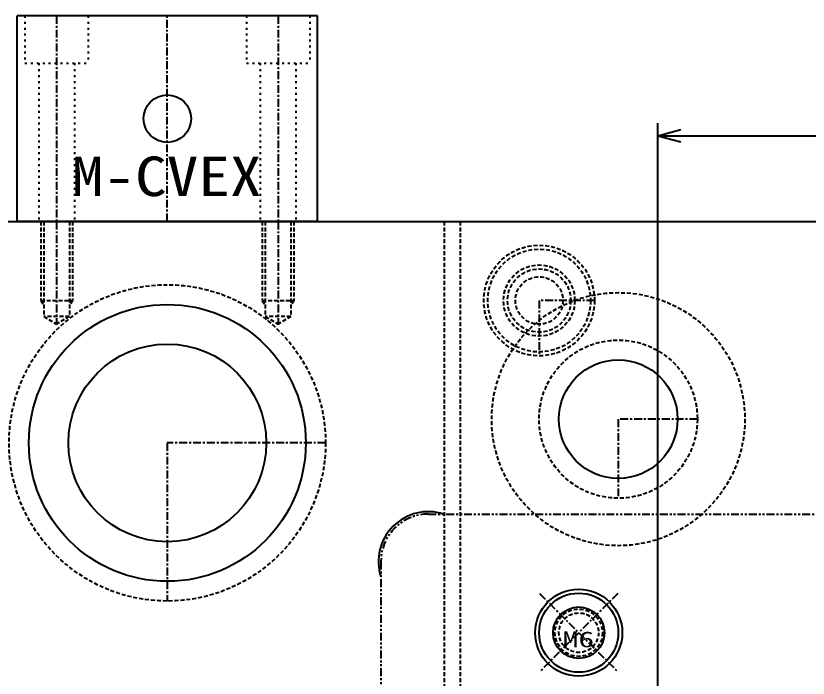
# Model space of a CAD drawing. Extents: x -554 to 592, y -350 to 391.
# Drawn here: x -116.1 to -16, y 292.2 to 376 of the extents above; entities that cross this region are included whole.
import ezdxf
from ezdxf.enums import TextEntityAlignment as Align

# ---------------------------------------------------------------- set-up
doc = ezdxf.new("R2010")
doc.units = 0
for name, pattern in [('CENTER', [1.75, 1, -0.25, 0.25, -0.25]), ('DASHED', [0.75, 0.5, -0.25]), ('DIVIDE', [2.25, 1, -0.25, 0.25, -0.25, 0.25, -0.25]), ('DOT', [0.75, 0.25, -0.5])]:
    doc.linetypes.add(name, pattern=pattern)
for name, color, linetype in [('L12', 7, 'CONTINUOUS'), ('L13', 7, 'CONTINUOUS'), ('L8', 7, 'CONTINUOUS')]:
    doc.layers.add(name, color=color, linetype=linetype)

msp = doc.modelspace()

# ---------------------------------------------------------------- linework, layer by layer
at = {"layer": 'L12', "color": 251, "linetype": 'CONTINUOUS'}
for p, q in [((-35, 265.8), (-35, 362.442932)), ((-35, 360.842932), (-32.102223, 361.619389)), ((-35, 360.842932), (35, 360.842932)), ((-35, 360.842932), (-32.102223, 360.066475))]:
    msp.add_line(p, q, dxfattribs=at)
at = {"layer": 'L13', "color": 3, "linetype": 'CONTINUOUS'}
for p, q in [((-78, 376), (-116, 376)), ((-116, 350), (-116, 376)), ((-78, 350), (-78, 376)), ((-78, 350), (-116, 350))]:
    msp.add_line(p, q, dxfattribs=at)
at = {"layer": 'L13', "color": 251, "linetype": 'DOT'}
for p, q in [((-115, 376), (-115, 370)), ((-107, 376), (-107, 370)), ((-87, 376), (-87, 370)), ((-79, 376), (-79, 370)), ((-115, 370), (-107, 370)), ((-113.25, 370), (-113.25, 350)), ((-108.75, 370), (-108.75, 350)), ((-87, 370), (-79, 370)), ((-85.25, 370), (-85.25, 350)), ((-80.75, 370), (-80.75, 350))]:
    msp.add_line(p, q, dxfattribs=at)
at = {"layer": 'L13', "color": 253, "linetype": 'CENTER'}
for p, q in [((-111, 376), (-111, 350)), ((-97, 350), (-97, 376)), ((-83, 376), (-83, 350))]:
    msp.add_line(p, q, dxfattribs=at)
at = {"layer": 'L13', "color": 3, "linetype": 'CONTINUOUS'}
msp.add_circle((-97, 363), 3, dxfattribs=at)
at = {"layer": 'L8', "color": 7, "linetype": 'CONTINUOUS'}
msp.add_line((-150, 350), (150, 350), dxfattribs=at)
at = {"layer": 'L8', "color": 6, "linetype": 'DASHED'}
for p, q in [((-113, 350), (-113, 340)), ((-112.62, 350), (-112.62, 338)), ((-109.38, 350), (-109.38, 338)), ((-109, 350), (-109, 340)), ((-85, 350), (-85, 340)), ((-84.62, 350), (-84.62, 338)), ((-81.38, 350), (-81.38, 338)), ((-81, 350), (-81, 340)), ((-113, 340), (-109, 340)), ((-113, 340), (-112.62, 339.341821)), ((-109, 340), (-109.38, 339.341821)), ((-85, 340), (-81, 340)), ((-85, 340), (-84.62, 339.341821)), ((-81, 340), (-81.38, 339.341821)), ((-112.62, 338), (-111, 337.026606)), ((-109.38, 338), (-112.62, 338)), ((-109.38, 338), (-111, 337.026606)), ((-84.62, 338), (-83, 337.026606)), ((-81.38, 338), (-84.62, 338)), ((-81.38, 338), (-83, 337.026606))]:
    msp.add_line(p, q, dxfattribs=at)
at = {"layer": 'L8', "color": 6, "linetype": 'CENTER'}
for p, q in [((-111, 350), (-111, 337.026606)), ((-83, 350), (-83, 337.026606))]:
    msp.add_line(p, q, dxfattribs=at)
at = {"layer": 'L8', "color": 7, "linetype": 'DASHED'}
for p, q in [((-62, 350), (-62, 0)), ((-60, 350), (-60, 0))]:
    msp.add_line(p, q, dxfattribs=at)
at = {"layer": 'L8', "color": 251, "linetype": 'CENTER'}
for p, q in [((-43, 340), (-50, 340)), ((-50, 340), (-50, 333)), ((-40, 325), (-40, 315)), ((-30, 325), (-40, 325)), ((-97, 322), (-97, 302)), ((-77, 322), (-97, 322))]:
    msp.add_line(p, q, dxfattribs=at)
at = {"layer": 'L8', "color": 7, "linetype": 'DIVIDE'}
for p, q in [((-64, 313), (64, 313)), ((-70, 307), (-70, 289))]:
    msp.add_line(p, q, dxfattribs=at)
at = {"layer": 'L8', "color": 3, "linetype": 'CENTER'}
for p, q in [((-49.949747, 302.949747), (-40.050253, 293.050253)), ((-40.050253, 302.949747), (-49.949747, 293.050253))]:
    msp.add_line(p, q, dxfattribs=at)
at = {"layer": 'L8', "color": 251, "linetype": 'DASHED'}
for centre, radius in [((-50, 340), 7), ((-50, 340), 6.5), ((-50, 340), 4.5), ((-50, 340), 4), ((-50, 340), 3), ((-97, 322), 20), ((-40, 325), 10)]:
    msp.add_circle(centre, radius, dxfattribs=at)
at = {"layer": 'L8', "color": 6, "linetype": 'DASHED'}
msp.add_circle((-40, 325), 16, dxfattribs=at)
at = {"layer": 'L8', "color": 251, "linetype": 'CONTINUOUS'}
for centre, radius in [((-97, 322), 17.5), ((-97, 322), 12.5), ((-40, 325), 7.5), ((-45, 298), 5)]:
    msp.add_circle(centre, radius, dxfattribs=at)
at = {"layer": 'L8', "color": 7, "linetype": 'CONTINUOUS'}
for radius in [5.5, 3.25]:
    msp.add_circle((-45, 298), radius, dxfattribs=at)
at = {"layer": 'L8', "color": 3, "linetype": 'DASHED'}
for radius in [3, 2.5]:
    msp.add_circle((-45, 298), radius, dxfattribs=at)
at = {"layer": 'L8', "color": 7, "linetype": 'CONTINUOUS'}
msp.add_arc((-64, 307), 6.3, 72.24721, 197.75279, dxfattribs=at)
at = {"layer": 'L8', "color": 7, "linetype": 'DIVIDE'}
msp.add_arc((-64, 307), 6, 90, 180, dxfattribs=at)

# ---------------------------------------------------------------- texts
at = {"layer": 'L13', "color": 7, "linetype": 'CONTINUOUS', "width": 0.8}
msp.add_text('M-CVEX', height=5, dxfattribs=at).set_placement((-109.077795, 353.209368), (-85.077795, 353.209368), align=Align.ALIGNED)
at = {"layer": 'L8', "color": 2, "linetype": 'CONTINUOUS'}
msp.add_text('M6', height=2, dxfattribs=at).set_placement((-47.042172, 296.152977), (-43.042172, 296.152977), align=Align.ALIGNED)

doc.saveas('drawing.dxf')
